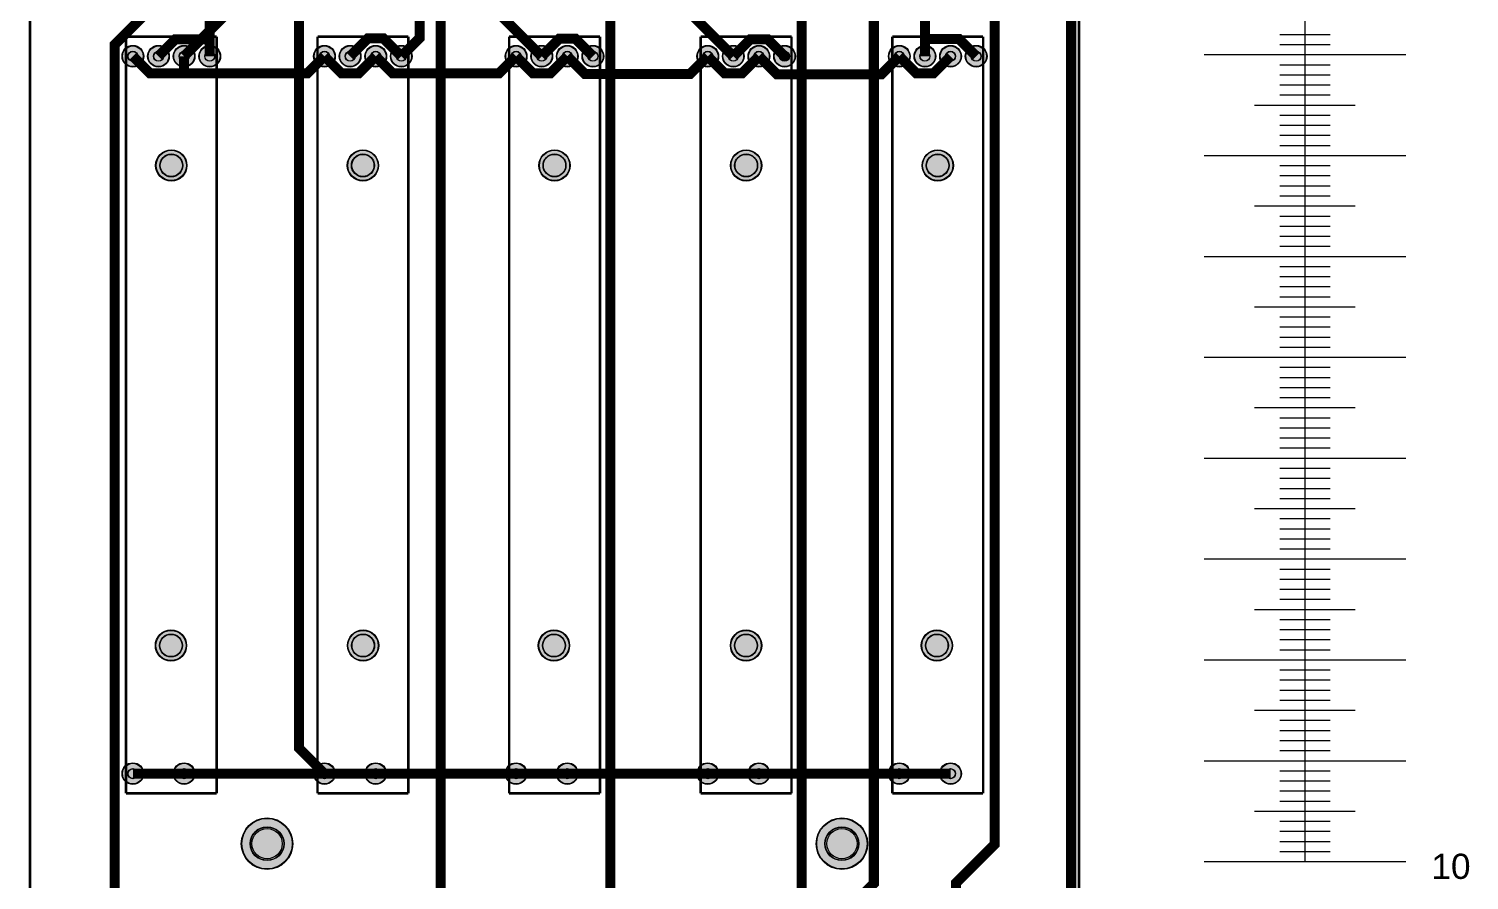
# Model space of a CAD drawing. Header units: millimetres. Extents: x 0 to 143, y -247 to 0.
# Drawn here: x -0.1 to 142.7, y -164.6 to -80.2 of the extents above; entities that cross this region are included whole.
import ezdxf

# ---------------------------------------------------------------- set-up
doc = ezdxf.new("R2010")
doc.units = ezdxf.units.MM
for name, color, linetype, true_color in [('BoardOutLine', 6, 'Continuous', 0xff00ff), ('BottomLayer', 7, 'Continuous', 0x5c5cff), ('BottomSolderMaskLayer', 7, 'Continuous', 0xaa00ff), ('Multi-Layer', 7, 'Continuous', 0xc0c0c0), ('TopLayer', 7, 'Continuous', 0xff8a8a), ('TopSilkLayer', 7, 'Continuous', 0x9e7e00), ('TopSolderMaskLayer', 7, 'Continuous', 0x800080)]:
    doc.layers.add(name, color=color, linetype=linetype, true_color=true_color)
doc.styles.get("Standard").update_dxf_attribs({"font": 'arial.ttf'})

msp = doc.modelspace()

# ---------------------------------------------------------------- hatches: boundary and pattern name
at = {"layer": 'BottomSolderMaskLayer'}
for points in [[(9.114167700000012, -82.9363340000001, 1), (11.26577630000001, -82.9363340000001, 1)], [(11.65416769999997, -82.9363340000001, 1), (13.80577629999997, -82.9363340000001, 1)], [(14.19416769999994, -82.9363340000001, 1), (16.34577629999994, -82.9363340000001, 1)], [(16.7341676999999, -82.9363340000001, 1), (18.88577629999991, -82.9363340000001, 1)], [(28.11412970000011, -82.9363340000001, 1), (30.26573830000011, -82.9363340000001, 1)], [(30.65412970000007, -82.9363340000001, 1), (32.80573830000007, -82.9363340000001, 1)], [(33.19412970000003, -82.9363340000001, 1), (35.34573830000004, -82.9363340000001, 1)], [(35.7341297, -82.9363340000001, 1), (37.8857383, -82.9363340000001, 1)], [(47.11409169999998, -82.9363340000001, 1), (49.26570029999998, -82.9363340000001, 1)], [(49.65409169999993, -82.9363340000001, 1), (51.80570029999993, -82.9363340000001, 1)], [(52.19409169999989, -82.9363340000001, 1), (54.3457002999999, -82.9363340000001, 1)], [(54.73409170000009, -82.9363340000001, 1), (56.8857003000001, -82.9363340000001, 1)], [(66.11430770000011, -82.9363340000001, 1), (68.2659163000001, -82.9363340000001, 1)], [(68.65430770000006, -82.9363340000001, 1), (70.80591630000008, -82.9363340000001, 1)], [(71.19430770000005, -82.9363340000001, 1), (73.34591630000004, -82.9363340000001, 1)], [(85.11426969999998, -82.9363340000001, 1), (87.26587829999998, -82.9363340000001, 1)], [(87.65426969999994, -82.9363340000001, 1), (89.80587829999996, -82.9363340000001, 1)], [(90.19426969999992, -82.9363340000001, 1), (92.34587829999992, -82.9363340000001, 1)], [(92.7342697000001, -82.9363340000001, 1), (94.8858783000001, -82.9363340000001, 1)], [(12.44917499999996, -93.75800400000004, 1), (15.55076899999995, -93.75800400000004, 1)], [(31.44913700000005, -93.75800400000004, 1), (34.55073100000006, -93.75800400000004, 1)], [(50.44909899999993, -93.75800400000004, 1), (53.55069299999992, -93.75800400000004, 1)], [(88.44927699999992, -93.75800400000004, 1), (91.55087099999993, -93.75800400000004, 1)], [(12.41920299999991, -141.351, 1), (15.52079699999991, -141.351, 1)], [(31.46920299999987, -141.351, 1), (34.57079699999987, -141.351, 1)], [(50.39220299999987, -141.351, 1), (53.49379699999987, -141.351, 1)], [(69.44220300000005, -141.351, 1), (72.54379700000005, -141.351, 1)], [(88.36520300000004, -141.351, 1), (91.46679700000006, -141.351, 1)], [(9.114167700000012, -154.0563340000001, 1), (11.26577630000001, -154.0563340000001, 1)], [(14.19416769999994, -154.0563340000001, 1), (16.34577629999994, -154.0563340000001, 1)], [(28.11412970000011, -154.0563340000001, 1), (30.26573830000011, -154.0563340000001, 1)], [(33.19412970000003, -154.0563340000001, 1), (35.34573830000004, -154.0563340000001, 1)], [(47.11409169999998, -154.0563340000001, 1), (49.26570029999998, -154.0563340000001, 1)], [(52.19409169999989, -154.0563340000001, 1), (54.3457002999999, -154.0563340000001, 1)], [(66.11430770000011, -154.0563340000001, 1), (68.2659163000001, -154.0563340000001, 1)], [(71.19430770000005, -154.0563340000001, 1), (73.34591630000004, -154.0563340000001, 1)], [(85.11426969999998, -154.0563340000001, 1), (87.26587829999998, -154.0563340000001, 1)], [(90.19426969999992, -154.0563340000001, 1), (92.34587829999992, -154.0563340000001, 1)], [(20.944205, -160.9999320000001, 1), (26.04579500000001, -160.9999320000001, 1)], [(77.94409099999984, -160.9999320000001, 1), (83.04568099999983, -160.9999320000001, 1)]]:
    msp.add_hatch(color=256, dxfattribs=at).paths.add_polyline_path(points)
h = msp.add_hatch(color=256, dxfattribs=at)
edge = h.paths.add_edge_path()
edge.add_arc((74.81011199999999, -82.93633400000012), 0.4984200316368401, 0, 360)
h = msp.add_hatch(color=256, dxfattribs=at)
edge = h.paths.add_edge_path()
edge.add_arc((71.00011200000006, -93.75800400000004), 1.137149533333229, 0, 360)
at = {"layer": 'TopSolderMaskLayer'}
for points in [[(9.114167700000012, -82.9363340000001, 1), (11.26577630000001, -82.9363340000001, 1)], [(11.65416769999997, -82.9363340000001, 1), (13.80577629999997, -82.9363340000001, 1)], [(14.19416769999994, -82.9363340000001, 1), (16.34577629999994, -82.9363340000001, 1)], [(16.7341676999999, -82.9363340000001, 1), (18.88577629999991, -82.9363340000001, 1)], [(28.11412970000011, -82.9363340000001, 1), (30.26573830000011, -82.9363340000001, 1)], [(30.65412970000007, -82.9363340000001, 1), (32.80573830000007, -82.9363340000001, 1)], [(33.19412970000003, -82.9363340000001, 1), (35.34573830000004, -82.9363340000001, 1)], [(35.7341297, -82.9363340000001, 1), (37.8857383, -82.9363340000001, 1)], [(47.11409169999998, -82.9363340000001, 1), (49.26570029999998, -82.9363340000001, 1)], [(49.65409169999993, -82.9363340000001, 1), (51.80570029999993, -82.9363340000001, 1)], [(52.19409169999989, -82.9363340000001, 1), (54.3457002999999, -82.9363340000001, 1)], [(54.73409170000009, -82.9363340000001, 1), (56.8857003000001, -82.9363340000001, 1)], [(66.11430770000011, -82.9363340000001, 1), (68.2659163000001, -82.9363340000001, 1)], [(68.65430770000006, -82.9363340000001, 1), (70.80591630000008, -82.9363340000001, 1)], [(71.19430770000005, -82.9363340000001, 1), (73.34591630000004, -82.9363340000001, 1)], [(73.7343077, -82.9363340000001, 1), (75.88591629999999, -82.9363340000001, 1)], [(85.11426969999998, -82.9363340000001, 1), (87.26587829999998, -82.9363340000001, 1)], [(87.65426969999994, -82.9363340000001, 1), (89.80587829999996, -82.9363340000001, 1)], [(90.19426969999992, -82.9363340000001, 1), (92.34587829999992, -82.9363340000001, 1)], [(92.7342697000001, -82.9363340000001, 1), (94.8858783000001, -82.9363340000001, 1)], [(12.44917499999996, -93.75800400000004, 1), (15.55076899999995, -93.75800400000004, 1)], [(31.44913700000005, -93.75800400000004, 1), (34.55073100000006, -93.75800400000004, 1)], [(50.44909899999993, -93.75800400000004, 1), (53.55069299999992, -93.75800400000004, 1)], [(69.44931500000007, -93.75800400000004, 1), (72.55090900000006, -93.75800400000004, 1)], [(88.44927699999992, -93.75800400000004, 1), (91.55087099999993, -93.75800400000004, 1)], [(12.41920299999991, -141.351, 1), (15.52079699999991, -141.351, 1)], [(31.46920299999987, -141.351, 1), (34.57079699999987, -141.351, 1)], [(50.39220299999987, -141.351, 1), (53.49379699999987, -141.351, 1)], [(69.44220300000005, -141.351, 1), (72.54379700000005, -141.351, 1)], [(88.36520300000004, -141.351, 1), (91.46679700000006, -141.351, 1)], [(9.114167700000012, -154.0563340000001, 1), (11.26577630000001, -154.0563340000001, 1)], [(14.19416769999994, -154.0563340000001, 1), (16.34577629999994, -154.0563340000001, 1)], [(28.11412970000011, -154.0563340000001, 1), (30.26573830000011, -154.0563340000001, 1)], [(33.19412970000003, -154.0563340000001, 1), (35.34573830000004, -154.0563340000001, 1)], [(47.11409169999998, -154.0563340000001, 1), (49.26570029999998, -154.0563340000001, 1)], [(52.19409169999989, -154.0563340000001, 1), (54.3457002999999, -154.0563340000001, 1)], [(66.11430770000011, -154.0563340000001, 1), (68.2659163000001, -154.0563340000001, 1)], [(71.19430770000005, -154.0563340000001, 1), (73.34591630000004, -154.0563340000001, 1)], [(85.11426969999998, -154.0563340000001, 1), (87.26587829999998, -154.0563340000001, 1)], [(90.19426969999992, -154.0563340000001, 1), (92.34587829999992, -154.0563340000001, 1)], [(20.944205, -160.9999320000001, 1), (26.04579500000001, -160.9999320000001, 1)], [(77.94409099999984, -160.9999320000001, 1), (83.04568099999983, -160.9999320000001, 1)]]:
    msp.add_hatch(color=256, dxfattribs=at).paths.add_polyline_path(points)

# ---------------------------------------------------------------- linework, layer by layer
for p, q in [((126.4030034715649, -62.76999375498048), (126.4030034715649, -162.7699937549805)), ((123.9030034715649, -80.76999375498048), (128.903003471565, -80.76999375498048)), ((116.4030034715649, -82.76999375498048), (136.403003471565, -82.76999375498048)), ((116.4030034715649, -82.76999375498048), (136.403003471565, -82.76999375498048)), ((121.4030034715649, -82.76999375498048), (131.4030034715649, -82.76999375498048)), ((123.9030034715649, -81.76999375498048), (128.903003471565, -81.76999375498048)), ((123.9030034715649, -83.76999375498048), (128.903003471565, -83.76999375498048)), ((123.9030034715649, -84.76999375498048), (128.903003471565, -84.76999375498048)), ((123.9030034715649, -85.76999375498048), (128.903003471565, -85.76999375498048)), ((123.9030034715649, -86.76999375498048), (128.903003471565, -86.76999375498048)), ((121.4030034715649, -87.76999375498048), (131.4030034715649, -87.76999375498048)), ((123.9030034715649, -88.76999375498048), (128.903003471565, -88.76999375498048)), ((123.9030034715649, -89.76999375498048), (128.903003471565, -89.76999375498048)), ((123.9030034715649, -90.76999375498049), (128.903003471565, -90.76999375498049)), ((116.4030034715649, -92.76999375498045), (136.403003471565, -92.76999375498045)), ((116.4030034715649, -92.76999375498048), (136.403003471565, -92.76999375498048)), ((121.4030034715649, -92.76999375498045), (131.4030034715649, -92.76999375498045)), ((123.9030034715649, -91.76999375498048), (128.903003471565, -91.76999375498048)), ((123.9030034715649, -93.76999375498045), (128.903003471565, -93.76999375498045)), ((123.9030034715649, -94.76999375498048), (128.903003471565, -94.76999375498048)), ((123.9030034715649, -95.76999375498048), (128.903003471565, -95.76999375498048)), ((123.9030034715649, -96.76999375498048), (128.903003471565, -96.76999375498048)), ((121.4030034715649, -97.76999375498046), (131.4030034715649, -97.76999375498046)), ((123.9030034715649, -98.76999375498046), (128.903003471565, -98.76999375498046)), ((123.9030034715649, -99.76999375498048), (128.903003471565, -99.76999375498048)), ((123.9030034715649, -100.7699937549805), (128.903003471565, -100.7699937549805)), ((116.4030034715649, -102.7699937549805), (136.403003471565, -102.7699937549805)), ((116.4030034715649, -102.7699937549805), (136.403003471565, -102.7699937549805)), ((121.4030034715649, -102.7699937549805), (131.4030034715649, -102.7699937549805)), ((123.9030034715649, -101.7699937549805), (128.903003471565, -101.7699937549805)), ((123.9030034715649, -103.7699937549805), (128.903003471565, -103.7699937549805)), ((123.9030034715649, -104.7699937549805), (128.903003471565, -104.7699937549805)), ((123.9030034715649, -105.7699937549805), (128.903003471565, -105.7699937549805)), ((123.9030034715649, -106.7699937549805), (128.903003471565, -106.7699937549805)), ((121.4030034715649, -107.7699937549805), (131.4030034715649, -107.7699937549805)), ((123.9030034715649, -108.7699937549805), (128.903003471565, -108.7699937549805)), ((123.9030034715649, -109.7699937549805), (128.903003471565, -109.7699937549805)), ((123.9030034715649, -110.7699937549805), (128.903003471565, -110.7699937549805)), ((116.403003471565, -112.7699937549805), (136.403003471565, -112.7699937549805)), ((116.4030034715649, -112.7699937549805), (136.403003471565, -112.7699937549805)), ((121.4030034715649, -112.7699937549805), (131.4030034715649, -112.7699937549805)), ((123.9030034715649, -111.7699937549805), (128.903003471565, -111.7699937549805)), ((123.903003471565, -113.7699937549805), (128.903003471565, -113.7699937549805)), ((123.903003471565, -114.7699937549805), (128.903003471565, -114.7699937549805)), ((123.903003471565, -115.7699937549805), (128.903003471565, -115.7699937549805)), ((123.903003471565, -116.7699937549805), (128.903003471565, -116.7699937549805)), ((121.4030034715649, -117.7699937549805), (131.4030034715649, -117.7699937549805)), ((123.903003471565, -118.7699937549805), (128.903003471565, -118.7699937549805)), ((123.903003471565, -119.7699937549805), (128.903003471565, -119.7699937549805)), ((123.903003471565, -120.7699937549805), (128.903003471565, -120.7699937549805)), ((116.4030034715649, -122.7699937549804), (136.403003471565, -122.7699937549804)), ((116.403003471565, -122.7699937549805), (136.403003471565, -122.7699937549805)), ((121.4030034715649, -122.7699937549804), (131.4030034715649, -122.7699937549804)), ((123.903003471565, -121.7699937549805), (128.903003471565, -121.7699937549805)), ((123.9030034715649, -123.7699937549804), (128.903003471565, -123.7699937549804)), ((123.9030034715649, -124.7699937549804), (128.903003471565, -124.7699937549804)), ((123.9030034715649, -125.7699937549804), (128.903003471565, -125.7699937549804)), ((123.9030034715649, -126.7699937549804), (128.903003471565, -126.7699937549804)), ((121.4030034715649, -127.7699937549804), (131.4030034715649, -127.7699937549804)), ((123.9030034715649, -128.7699937549804), (128.903003471565, -128.7699937549804)), ((123.9030034715649, -129.7699937549805), (128.903003471565, -129.7699937549805)), ((123.9030034715649, -130.7699937549805), (128.903003471565, -130.7699937549805)), ((116.4030034715649, -132.7699937549805), (136.403003471565, -132.7699937549805)), ((116.4030034715649, -132.7699937549805), (136.403003471565, -132.7699937549805)), ((121.4030034715649, -132.7699937549805), (131.4030034715649, -132.7699937549805)), ((123.9030034715649, -131.7699937549805), (128.903003471565, -131.7699937549805)), ((123.9030034715649, -133.7699937549805), (128.903003471565, -133.7699937549805)), ((123.9030034715649, -134.7699937549805), (128.903003471565, -134.7699937549805)), ((123.9030034715649, -135.7699937549805), (128.903003471565, -135.7699937549805)), ((123.9030034715649, -136.7699937549805), (128.903003471565, -136.7699937549805)), ((121.4030034715649, -137.7699937549805), (131.4030034715649, -137.7699937549805)), ((123.9030034715649, -138.7699937549805), (128.903003471565, -138.7699937549805)), ((123.9030034715649, -139.7699937549805), (128.903003471565, -139.7699937549805)), ((123.9030034715649, -140.7699937549805), (128.903003471565, -140.7699937549805)), ((116.4030034715649, -142.7699937549805), (136.403003471565, -142.7699937549805)), ((116.4030034715649, -142.7699937549805), (136.403003471565, -142.7699937549805)), ((121.4030034715649, -142.7699937549805), (131.4030034715649, -142.7699937549805)), ((123.9030034715649, -141.7699937549805), (128.903003471565, -141.7699937549805)), ((123.903003471565, -143.7699937549805), (128.903003471565, -143.7699937549805)), ((123.9030034715649, -143.7699937549805), (128.903003471565, -143.7699937549805)), ((123.903003471565, -144.7699937549805), (128.903003471565, -144.7699937549805)), ((123.9030034715649, -144.7699937549805), (128.903003471565, -144.7699937549805)), ((123.903003471565, -145.7699937549805), (128.903003471565, -145.7699937549805)), ((123.9030034715649, -145.7699937549805), (128.903003471565, -145.7699937549805)), ((123.903003471565, -146.7699937549805), (128.903003471565, -146.7699937549805)), ((123.9030034715649, -146.7699937549805), (128.903003471565, -146.7699937549805)), ((121.4030034715649, -147.7699937549805), (131.4030034715649, -147.7699937549805)), ((121.4030034715649, -147.7699937549805), (131.4030034715649, -147.7699937549805)), ((123.903003471565, -148.7699937549805), (128.903003471565, -148.7699937549805)), ((123.9030034715649, -148.7699937549805), (128.903003471565, -148.7699937549805)), ((123.903003471565, -149.7699937549805), (128.903003471565, -149.7699937549805)), ((123.9030034715649, -149.7699937549805), (128.903003471565, -149.7699937549805)), ((123.903003471565, -150.7699937549805), (128.903003471565, -150.7699937549805)), ((123.9030034715649, -150.7699937549805), (128.903003471565, -150.7699937549805)), ((116.403003471565, -152.7699937549805), (136.403003471565, -152.7699937549805)), ((116.4030034715649, -152.7699937549805), (136.403003471565, -152.7699937549805)), ((121.4030034715649, -152.7699937549805), (131.4030034715649, -152.7699937549805)), ((123.903003471565, -151.7699937549805), (128.903003471565, -151.7699937549805)), ((123.9030034715649, -151.7699937549805), (128.903003471565, -151.7699937549805)), ((123.903003471565, -153.7699937549805), (128.903003471565, -153.7699937549805)), ((123.903003471565, -154.7699937549805), (128.903003471565, -154.7699937549805)), ((123.903003471565, -155.7699937549805), (128.903003471565, -155.7699937549805)), ((123.903003471565, -156.7699937549805), (128.903003471565, -156.7699937549805)), ((121.4030034715649, -157.7699937549805), (131.4030034715649, -157.7699937549805)), ((123.903003471565, -158.7699937549805), (128.903003471565, -158.7699937549805)), ((123.903003471565, -159.7699937549805), (128.903003471565, -159.7699937549805)), ((123.903003471565, -160.7699937549805), (128.903003471565, -160.7699937549805)), ((116.403003471565, -162.7699937549805), (136.403003471565, -162.7699937549805)), ((123.903003471565, -161.7699937549805), (128.903003471565, -161.7699937549805))]:
    msp.add_line(p, q)
for p in [(126.4030034715649, -80.76999375498048), (126.4030034715649, -81.76999375498048), (126.4030034715649, -82.76999375498048), (126.4030034715649, -82.76999375498048), (126.4030034715649, -83.76999375498048), (126.4030034715649, -84.76999375498048), (126.4030034715649, -85.76999375498048), (126.4030034715649, -86.76999375498048), (126.4030034715649, -87.76999375498048), (126.4030034715649, -88.76999375498048), (126.4030034715649, -89.76999375498048), (126.4030034715649, -90.76999375498049), (126.4030034715649, -91.76999375498048), (126.4030034715649, -92.76999375498048), (126.4030034715649, -92.76999375498048), (126.4030034715649, -93.76999375498048), (126.4030034715649, -94.76999375498048), (126.4030034715649, -95.76999375498048), (126.4030034715649, -96.76999375498048), (126.4030034715649, -97.76999375498048), (126.4030034715649, -98.76999375498048), (126.4030034715649, -99.76999375498048), (126.4030034715649, -100.7699937549805), (126.4030034715649, -101.7699937549805), (126.4030034715649, -102.7699937549805), (126.4030034715649, -102.7699937549805), (126.4030034715649, -103.7699937549805), (126.4030034715649, -104.7699937549805), (126.4030034715649, -105.7699937549805), (126.4030034715649, -106.7699937549805), (126.4030034715649, -107.7699937549805), (126.4030034715649, -108.7699937549805), (126.4030034715649, -109.7699937549805), (126.4030034715649, -110.7699937549805), (126.4030034715649, -111.7699937549805), (126.4030034715649, -112.7699937549805), (126.4030034715649, -112.7699937549805), (126.4030034715649, -113.7699937549805), (126.4030034715649, -114.7699937549805), (126.4030034715649, -115.7699937549805), (126.4030034715649, -116.7699937549805), (126.4030034715649, -117.7699937549805), (126.4030034715649, -118.7699937549805), (126.4030034715649, -119.7699937549805), (126.4030034715649, -120.7699937549805), (126.4030034715649, -121.7699937549805), (126.4030034715649, -122.7699937549805), (126.4030034715649, -122.7699937549805), (126.4030034715649, -123.7699937549805), (126.4030034715649, -124.7699937549805), (126.4030034715649, -125.7699937549805), (126.4030034715649, -126.7699937549805), (126.4030034715649, -127.7699937549805), (126.4030034715649, -128.7699937549805), (126.4030034715649, -129.7699937549805), (126.4030034715649, -130.7699937549805), (126.4030034715649, -131.7699937549805), (126.4030034715649, -132.7699937549805), (126.4030034715649, -132.7699937549805), (126.4030034715649, -133.7699937549805), (126.4030034715649, -134.7699937549805), (126.4030034715649, -135.7699937549805), (126.4030034715649, -136.7699937549805), (126.4030034715649, -137.7699937549805), (126.4030034715649, -138.7699937549805), (126.4030034715649, -139.7699937549805), (126.4030034715649, -140.7699937549805), (126.4030034715649, -141.7699937549805), (126.4030034715649, -142.7699937549805), (126.4030034715649, -142.7699937549805), (126.4030034715649, -143.7699937549805), (126.4030034715649, -144.7699937549805), (126.4030034715649, -145.7699937549805), (126.4030034715649, -146.7699937549805), (126.4030034715649, -147.7699937549805), (126.4030034715649, -148.7699937549805), (126.4030034715649, -149.7699937549805), (126.4030034715649, -150.7699937549805), (126.4030034715649, -151.7699937549805), (126.4030034715649, -152.7699937549805), (126.4030034715649, -152.7699937549805), (126.4030034715649, -153.7699937549805), (126.4030034715649, -154.7699937549805), (126.4030034715649, -155.7699937549805), (126.4030034715649, -156.7699937549805), (126.4030034715649, -157.7699937549805), (126.4030034715649, -158.7699937549805), (126.4030034715649, -159.7699937549805), (126.4030034715649, -160.7699937549805), (126.4030034715649, -161.7699937549805)]:
    msp.add_point(p)
at = {"layer": 'BoardOutLine', "const_width": 0.254}
msp.add_lwpolyline([(0, 0), (103.9999951999999, 0), (103.9999951999999, -246.9999886), (0, -246.9999886), (0, 0)], close=True, dxfattribs=at)
at = {"layer": 'BottomLayer', "const_width": 0.999998}
for points in [[(34.79799999999989, -6.842759999999998), (33.53968399999997, -8.101075999999921), (33.53968399999997, -14.72311000000002), (35.73754599999995, -16.92097200000001), (35.73754599999995, -33.60038999999995), (17.8099719999999, -51.527964), (17.8099719999999, -81.24952000000008)], [(44.95799999999997, -23.64917800000001), (70.14108399999998, -48.83226200000002), (71.62927000000002, -48.83226200000002), (88.73007399999996, -65.93306600000005), (88.73007399999996, -81.22818399999993)], [(12.72997199999997, -82.9363340000001), (14.41678599999989, -81.24952000000008), (17.8099719999999, -81.24952000000008)], [(17.8099719999999, -81.24952000000008), (17.8099719999999, -81.24952000000008), (17.8099719999999, -82.9363340000001)], [(55.8098960000001, -82.9363340000001), (54.0730440000001, -81.19948199999997), (52.46674799999993, -81.19948199999997), (50.72989599999993, -82.9363340000001)], [(69.73011200000008, -82.9363340000001), (71.41718000000003, -81.24926600000003), (73.12304400000005, -81.24926600000003), (74.810112, -82.9363340000001)], [(88.73007399999996, -81.22818399999993), (92.10192399999994, -81.22818399999993), (93.8100740000001, -82.9363340000001)], [(88.73007399999996, -81.22818399999993), (88.73007399999996, -81.22818399999993), (88.73007399999996, -82.9363340000001)], [(10.18997200000001, -82.9363340000001), (11.87703999999996, -84.62340200000007), (15.26997199999994, -84.62340200000007)], [(15.26997199999994, -84.62340200000007), (15.26997199999994, -84.62340200000007), (15.26997199999994, -82.9363340000001)], [(15.26997199999994, -84.62340200000007), (27.50286600000016, -84.62340200000007), (29.18993400000011, -82.9363340000001)], [(29.18993400000011, -82.9363340000001), (30.87700200000006, -84.62340200000007), (32.58286600000007, -84.62340200000007), (34.26993400000003, -82.9363340000001)], [(34.26993400000003, -82.9363340000001), (35.95700199999999, -84.62340200000007), (46.50282800000002, -84.62340200000007), (48.18989599999998, -82.9363340000001)], [(53.2698959999999, -82.9363340000001), (51.58282799999995, -84.62340200000007), (49.87696399999993, -84.62340200000007), (48.18989599999998, -82.9363340000001)], [(67.1901120000001, -82.9363340000001), (65.42608199999985, -84.70036400000005), (55.03392599999995, -84.70036400000005), (53.2698959999999, -82.9363340000001)], [(67.1901120000001, -82.9363340000001), (68.87718000000007, -84.62340200000007), (70.5830440000001, -84.62340200000007), (72.27011200000005, -82.9363340000001)], [(86.19007399999998, -82.9363340000001), (84.39124600000002, -84.73516200000007), (74.06894, -84.73516200000007), (72.27011200000005, -82.9363340000001)], [(86.19007399999998, -82.9363340000001), (87.87714199999995, -84.62340200000007), (89.58300599999995, -84.62340200000007), (91.27007399999992, -82.9363340000001)], [(10.18997200000001, -154.0563340000001), (10.18997200000001, -154.0563340000001), (15.26997199999994, -154.0563340000001)], [(15.26997199999994, -154.0563340000001), (15.26997199999994, -154.0563340000001), (29.18993400000011, -154.0563340000001)], [(29.18993400000011, -154.0563340000001), (29.18993400000011, -154.0563340000001), (34.26993400000003, -154.0563340000001)], [(34.26993400000003, -154.0563340000001), (34.26993400000003, -154.0563340000001), (48.18989599999998, -154.0563340000001)], [(53.2698959999999, -154.0563340000001), (53.2698959999999, -154.0563340000001), (48.18989599999998, -154.0563340000001)], [(67.1901120000001, -154.0563340000001), (67.1901120000001, -154.0563340000001), (53.2698959999999, -154.0563340000001)], [(72.27011200000005, -154.0563340000001), (72.27011200000005, -154.0563340000001), (67.1901120000001, -154.0563340000001)], [(86.19007399999998, -154.0563340000001), (86.19007399999998, -154.0563340000001), (72.27011200000005, -154.0563340000001)], [(91.27007399999992, -154.0563340000001), (91.27007399999992, -154.0563340000001), (86.19007399999998, -154.0563340000001)]]:
    msp.add_lwpolyline(points, dxfattribs=at)
at = {"layer": 'BottomSolderMaskLayer'}
for centre, radius in [((10.18997200000001, -82.9363340000001), 1.0758043), ((10.18997200000001, -82.93635940000001), 0.498547032283884), ((12.72997199999997, -82.9363340000001), 1.0758043), ((12.72997199999997, -82.93635940000001), 0.498547032283884), ((15.26997199999994, -82.9363340000001), 1.0758043), ((15.26997199999994, -82.93635940000001), 0.498547032283884), ((17.8099719999999, -82.9363340000001), 1.0758043), ((17.8099719999999, -82.93635940000001), 0.498547032283884), ((29.18993400000011, -82.9363340000001), 1.0758043), ((29.18998479999993, -82.93635940000001), 0.498547032283884), ((31.72993400000007, -82.9363340000001), 1.0758043), ((31.72998479999989, -82.93635940000001), 0.498547032283884), ((34.26993400000003, -82.9363340000001), 1.0758043), ((34.26998479999986, -82.93635940000001), 0.498547032283884), ((36.80993400000001, -82.9363340000001), 1.0758043), ((36.80998479999983, -82.93635940000001), 0.498547032283884), ((48.18989599999998, -82.9363340000001), 1.0758043), ((48.18997219999994, -82.93635940000001), 0.498547032283884), ((50.72989599999993, -82.9363340000001), 1.0758043), ((50.72997219999991, -82.93635940000001), 0.498547032283884), ((53.2698959999999, -82.9363340000001), 1.0758043), ((53.26997219999986, -82.93635940000001), 0.498547032283884), ((55.8098960000001, -82.9363340000001), 1.0758043), ((55.80997219999985, -82.93635940000001), 0.498547032283884), ((67.1901120000001, -82.9363340000001), 1.0758043), ((67.18998500000009, -82.93635940000001), 0.498547032283884), ((69.73011200000008, -82.9363340000001), 1.0758043), ((69.72998500000007, -82.93635940000001), 0.498547032283884), ((72.27011200000005, -82.9363340000001), 1.0758043), ((72.26998500000002, -82.93635940000001), 0.498547032283884), ((74.810112, -82.9363340000001), 1.0758043), ((74.80998499999998, -82.93635940000001), 0.498547032283884), ((86.19007399999998, -82.9363340000001), 1.0758043), ((86.1899724000001, -82.93635940000001), 0.498547032283884), ((88.73007399999996, -82.9363340000001), 1.0758043), ((88.72997240000005, -82.93635940000001), 0.498547032283884), ((91.27007399999992, -82.9363340000001), 1.0758043), ((91.26997240000004, -82.93635940000001), 0.498547032283884), ((93.8100740000001, -82.9363340000001), 1.0758043), ((93.8099724, -82.93635940000001), 0.498547032283884), ((13.99997199999996, -93.75800400000004), 1.550797), ((13.9999974000001, -93.75800400000004), 1.137251133333333), ((32.99993400000005, -93.75800400000004), 1.550797), ((33.00001020000002, -93.75800400000004), 1.137251133333333), ((51.99989599999992, -93.75800400000004), 1.550797), ((51.99999760000003, -93.75800400000004), 1.137251133333333), ((71.00011200000007, -93.75800400000004), 1.550797), ((71.00001039999995, -93.75800400000004), 1.137251133333333), ((90.00007399999994, -93.75800400000004), 1.550797), ((89.99999780000019, -93.75800400000004), 1.137251133333333), ((13.96999999999991, -141.351), 1.550797), ((33.01999999999987, -141.351), 1.550797), ((51.94299999999987, -141.351), 1.550797), ((70.99300000000005, -141.351), 1.550797), ((89.91600000000004, -141.351), 1.550797), ((13.96999999999991, -141.351), 1.137251133333333), ((33.01999999999987, -141.351), 1.137251133333333), ((51.94299999999987, -141.351), 1.137251133333333), ((70.99300000000005, -141.351), 1.137251133333333), ((89.91600000000004, -141.351), 1.137251133333333), ((10.18997200000001, -154.0563340000001), 1.0758043), ((10.18997200000001, -154.0563594), 0.498547032283884), ((15.26997199999994, -154.0563340000001), 1.0758043), ((15.26997199999994, -154.0563594), 0.498547032283884), ((29.18993400000011, -154.0563340000001), 1.0758043), ((29.18998479999993, -154.0563594), 0.498547032283884), ((34.26993400000003, -154.0563340000001), 1.0758043), ((34.26998479999986, -154.0563594), 0.498547032283884), ((48.18989599999998, -154.0563340000001), 1.0758043), ((48.18997219999994, -154.0563594), 0.498547032283884), ((53.2698959999999, -154.0563340000001), 1.0758043), ((53.26997219999986, -154.0563594), 0.498547032283884), ((67.1901120000001, -154.0563340000001), 1.0758043), ((67.18998500000009, -154.0563594), 0.498547032283884), ((72.27011200000005, -154.0563340000001), 1.0758043), ((72.26998500000002, -154.0563594), 0.498547032283884), ((86.19007399999998, -154.0563340000001), 1.0758043), ((86.1899724000001, -154.0563594), 0.498547032283884), ((91.27007399999992, -154.0563340000001), 1.0758043), ((91.26997240000004, -154.0563594), 0.498547032283884), ((23.495, -160.9999320000001), 2.550795), ((80.49488599999985, -160.9999320000001), 2.550795), ((23.495, -161.0000844), 1.683537658064516), ((80.49498759999993, -161.0000844), 1.683537658064516)]:
    msp.add_circle(centre, radius, dxfattribs=at)
at = {"layer": 'Multi-Layer'}
for centre, radius in [((10.18997200000001, -82.9363340000001), 1.0250043), ((10.18997200000001, -82.93635940000001), 0.4750054), ((12.72997199999997, -82.9363340000001), 1.0250043), ((12.72997199999997, -82.93635940000001), 0.4750054), ((15.26997199999994, -82.9363340000001), 1.0250043), ((15.26997199999994, -82.93635940000001), 0.4750054), ((17.8099719999999, -82.9363340000001), 1.0250043), ((17.8099719999999, -82.93635940000001), 0.4750054), ((29.18993400000011, -82.9363340000001), 1.0250043), ((29.18998479999993, -82.93635940000001), 0.4750054), ((31.72993400000007, -82.9363340000001), 1.0250043), ((31.72998479999989, -82.93635940000001), 0.4750054), ((34.26993400000003, -82.9363340000001), 1.0250043), ((34.26998479999986, -82.93635940000001), 0.4750054), ((36.80993400000001, -82.9363340000001), 1.0250043), ((36.80998479999983, -82.93635940000001), 0.4750054), ((48.18989599999998, -82.9363340000001), 1.0250043), ((48.18997219999994, -82.93635940000001), 0.4750054), ((50.72989599999993, -82.9363340000001), 1.0250043), ((50.72997219999991, -82.93635940000001), 0.4750054), ((53.2698959999999, -82.9363340000001), 1.0250043), ((53.26997219999986, -82.93635940000001), 0.4750054), ((55.8098960000001, -82.9363340000001), 1.0250043), ((55.80997219999985, -82.93635940000001), 0.4750054), ((67.1901120000001, -82.9363340000001), 1.0250043), ((67.18998500000009, -82.93635940000001), 0.4750054), ((69.73011200000008, -82.9363340000001), 1.0250043), ((69.72998500000007, -82.93635940000001), 0.4750054), ((72.27011200000005, -82.9363340000001), 1.0250043), ((72.26998500000002, -82.93635940000001), 0.4750054), ((74.810112, -82.9363340000001), 1.0250043), ((74.80998499999998, -82.93635940000001), 0.4750054), ((86.19007399999998, -82.9363340000001), 1.0250043), ((86.1899724000001, -82.93635940000001), 0.4750054), ((88.73007399999996, -82.9363340000001), 1.0250043), ((88.72997240000005, -82.93635940000001), 0.4750054), ((91.27007399999992, -82.9363340000001), 1.0250043), ((91.26997240000004, -82.93635940000001), 0.4750054), ((93.8100740000001, -82.9363340000001), 1.0250043), ((93.8099724, -82.93635940000001), 0.4750054), ((13.99997199999996, -93.75800400000004), 1.499997), ((13.9999974000001, -93.75800400000004), 1.0999978), ((32.99993400000005, -93.75800400000004), 1.499997), ((33.00001020000002, -93.75800400000004), 1.0999978), ((51.99989599999992, -93.75800400000004), 1.499997), ((51.99999760000003, -93.75800400000004), 1.0999978), ((71.00011200000007, -93.75800400000004), 1.499997), ((71.00001039999995, -93.75800400000004), 1.0999978), ((90.00007399999994, -93.75800400000004), 1.499997), ((89.99999780000019, -93.75800400000004), 1.0999978), ((13.96999999999991, -141.351), 1.499997), ((33.01999999999987, -141.351), 1.499997), ((51.94299999999987, -141.351), 1.499997), ((70.99300000000005, -141.351), 1.499997), ((89.91600000000004, -141.351), 1.499997), ((13.96999999999991, -141.351), 1.0999978), ((33.01999999999987, -141.351), 1.0999978), ((51.94299999999987, -141.351), 1.0999978), ((70.99300000000005, -141.351), 1.0999978), ((89.91600000000004, -141.351), 1.0999978), ((10.18997200000001, -154.0563340000001), 1.0250043), ((10.18997200000001, -154.0563594), 0.4750054), ((15.26997199999994, -154.0563340000001), 1.0250043), ((15.26997199999994, -154.0563594), 0.4750054), ((29.18993400000011, -154.0563340000001), 1.0250043), ((29.18998479999993, -154.0563594), 0.4750054), ((34.26993400000003, -154.0563340000001), 1.0250043), ((34.26998479999986, -154.0563594), 0.4750054), ((48.18989599999998, -154.0563340000001), 1.0250043), ((48.18997219999994, -154.0563594), 0.4750054), ((53.2698959999999, -154.0563340000001), 1.0250043), ((53.26997219999986, -154.0563594), 0.4750054), ((67.1901120000001, -154.0563340000001), 1.0250043), ((67.18998500000009, -154.0563594), 0.4750054), ((72.27011200000005, -154.0563340000001), 1.0250043), ((72.26998500000002, -154.0563594), 0.4750054), ((86.19007399999998, -154.0563340000001), 1.0250043), ((86.1899724000001, -154.0563594), 0.4750054), ((91.27007399999992, -154.0563340000001), 1.0250043), ((91.26997240000004, -154.0563594), 0.4750054), ((23.495, -160.9999320000001), 2.499995), ((80.49488599999985, -160.9999320000001), 2.499995), ((23.495, -161.0000844), 1.6500094), ((80.49498759999993, -161.0000844), 1.6500094)]:
    msp.add_circle(centre, radius, dxfattribs=at)
at = {"layer": 'TopLayer', "const_width": 0.999998}
for points in [[(15.26997199999994, -82.9363340000001), (20.32000000000005, -77.88630600000009), (20.32000000000005, -4.44500000000005)], [(37.33800000000008, -4.826000000000022), (37.33800000000008, -7.402067999999987), (38.63289199999997, -8.69695999999999), (38.63289199999997, -81.11337600000002), (36.80993400000001, -82.9363340000001)], [(42.41800000000001, -4.826000000000022), (42.41800000000001, -55.62422200000003), (69.73011200000008, -82.9363340000001)], [(81.91500000000008, -4.952999999999975), (81.91500000000008, -70.27570400000002), (83.66404399999998, -72.02474800000005), (83.66404399999998, -164.955474), (74.720958, -173.89856)], [(24.63800000000003, -6.945629999999938), (26.66390399999989, -8.97153400000002), (26.66390399999989, -151.530304), (29.18993400000011, -154.0563340000001)], [(50.72989599999993, -82.9363340000001), (39.87800000000004, -72.08443800000009), (39.87800000000004, -6.842759999999998)], [(84.45500000000004, -6.969760000000066), (85.71534800000006, -6.969760000000066), (90.53982400000008, -11.79423600000007), (90.53982400000008, -14.7957540000001), (103.2311879999999, -27.48711800000001), (103.2311879999999, -204.82814), (101.2410980000001, -206.81823)], [(16.53997199999992, -46.92015000000004), (16.77974800000004, -47.15992600000004), (16.77974800000004, -73.38771199999995), (8.39241400000003, -81.77504600000009), (8.39241400000003, -168.8261800000001), (14.34947599999998, -174.7832420000001), (14.34947599999998, -177.7296420000001), (16.53997199999992, -179.9201380000001)], [(73.54011200000002, -46.92015000000004), (76.50454599999978, -49.88458400000013), (76.50454599999978, -169.5701460000001), (72.76388799999985, -173.3108040000001), (72.76388799999985, -179.1439140000001), (73.54011200000002, -179.9201380000001)], [(92.54007400000013, -46.92015000000004), (95.63303199999984, -50.01310799999999), (95.63303199999984, -161.083244), (91.80880800000013, -164.907468), (91.80880800000013, -179.1888720000001), (92.54007400000013, -179.9201380000001)], [(57.54344600000002, -72.49744199999998), (57.54344600000002, -169.53103), (53.76367199999994, -173.3108040000001), (53.76367199999994, -179.1439140000001), (54.53989600000011, -179.9201380000001)], [(40.72305799999992, -74.75499400000012), (40.72305799999992, -167.4101299999999), (34.71849799999984, -173.41469), (34.71849799999984, -179.0987019999999), (35.53993400000002, -179.9201380000001)], [(31.72968000000003, -82.93608000000006), (33.51275999999996, -81.15300000000002), (35.0265999999998, -81.15300000000002), (36.80967999999996, -82.93608000000006)]]:
    msp.add_lwpolyline(points, dxfattribs=at)
at = {"layer": 'TopSilkLayer', "const_width": 0.254}
for points in [[(103.9999951999999, -246.9999886), (0, -246.9999886), (0, 0)], [(103.9999951999999, -237.0000085999999), (103.9999951999999, 0), (0, 0)], [(103.9999951999999, -246.9999886), (103.9999951999999, 0), (0, 0)], [(9.499981000000046, -81.00001580000003), (9.499981000000046, -81.00001580000003), (9.499981000000046, -155.9999928000001)], [(9.499981000000046, -81.00001580000003), (9.499981000000046, -81.00001580000003), (18.49998840000001, -81.00001580000003)], [(9.499981000000046, -81.00001580000003), (9.499981000000046, -81.00001580000003), (9.499981000000046, -155.9999674000001)], [(9.499981000000046, -81.00001580000003), (9.499981000000046, -81.00001580000003), (18.49998840000001, -81.00001580000003)], [(18.49998840000001, -81.00001580000003), (18.49998840000001, -81.00001580000003), (18.49998840000001, -155.9999674000001)], [(18.49998840000001, -81.00001580000003), (18.49998840000001, -81.00001580000003), (18.49998840000001, -155.9999928000001)], [(28.49999379999997, -81.00001580000003), (28.49999379999997, -81.00001580000003), (37.49997580000002, -81.00001580000003)], [(28.49999379999997, -81.00001580000003), (28.49999379999997, -81.00001580000003), (37.50000120000016, -81.00001580000003)], [(28.49999379999997, -81.00001580000003), (28.49999379999997, -81.00001580000003), (28.49999379999997, -155.9999674000001)], [(28.49999379999997, -81.00001580000003), (28.49999379999997, -81.00001580000003), (28.49999379999997, -155.9999928000001)], [(37.49997580000002, -81.00001580000003), (37.49997580000002, -81.00001580000003), (37.49997580000002, -155.9999928000001)], [(37.50000120000016, -81.00001580000003), (37.50000120000016, -81.00001580000003), (37.50000120000016, -155.9999674000001)], [(47.49998119999998, -81.00001580000003), (47.49998119999998, -81.00001580000003), (56.49998859999993, -81.00001580000003)], [(47.49998119999998, -81.00001580000003), (47.49998119999998, -81.00001580000003), (47.49998119999998, -155.9999928000001)], [(56.49998859999993, -81.00001580000003), (56.49998859999993, -81.00001580000003), (56.49998859999993, -155.9999928000001)], [(66.4999939999999, -81.00001580000003), (66.4999939999999, -81.00001580000003), (66.4999939999999, -155.9999928000001)], [(66.4999939999999, -81.00001580000003), (66.4999939999999, -81.00001580000003), (75.50000139999986, -81.00001580000003)], [(66.4999939999999, -81.00001580000003), (66.4999939999999, -81.00001580000003), (66.4999939999999, -155.9999674000001)], [(66.4999939999999, -81.00001580000003), (66.4999939999999, -81.00001580000003), (75.49997599999995, -81.00001580000003)], [(75.49997599999995, -81.00001580000003), (75.49997599999995, -81.00001580000003), (75.49997599999995, -155.9999928000001)], [(75.50000139999986, -81.00001580000003), (75.50000139999986, -81.00001580000003), (75.50000139999986, -155.9999674000001)], [(85.49998139999991, -81.00001580000003), (85.49998139999991, -81.00001580000003), (85.49998139999991, -155.9999928000001)], [(85.49998139999991, -81.00001580000003), (85.49998139999991, -81.00001580000003), (94.49998879999987, -81.00001580000003)], [(85.49998139999991, -81.00001580000003), (85.49998139999991, -81.00001580000003), (85.49998139999991, -155.9999674000001)], [(85.49998139999991, -81.00001580000003), (85.49998139999991, -81.00001580000003), (94.49998879999987, -81.00001580000003)], [(94.49998879999987, -81.00001580000003), (94.49998879999987, -81.00001580000003), (94.49998879999987, -155.9999674000001)], [(94.49998879999987, -81.00001580000003), (94.49998879999987, -81.00001580000003), (94.49998879999987, -155.9999928000001)], [(9.499981000000046, -155.9999674000001), (9.499981000000046, -155.9999674000001), (18.49998840000001, -155.9999674000001)], [(9.499981000000046, -155.9999928000001), (9.499981000000046, -155.9999928000001), (18.49998840000001, -155.9999928000001)], [(28.49999379999997, -155.9999674000001), (28.49999379999997, -155.9999674000001), (37.50000120000016, -155.9999674000001)], [(28.49999379999997, -155.9999928000001), (28.49999379999997, -155.9999928000001), (37.49997580000002, -155.9999928000001)], [(47.49998119999998, -155.9999928000001), (47.49998119999998, -155.9999928000001), (56.49998859999993, -155.9999928000001)], [(66.4999939999999, -155.9999674000001), (66.4999939999999, -155.9999674000001), (75.50000139999986, -155.9999674000001)], [(66.4999939999999, -155.9999928000001), (66.4999939999999, -155.9999928000001), (75.49997599999995, -155.9999928000001)], [(85.49998139999991, -155.9999674000001), (85.49998139999991, -155.9999674000001), (94.49998879999987, -155.9999674000001)], [(85.49998139999991, -155.9999928000001), (85.49998139999991, -155.9999928000001), (94.49998879999987, -155.9999928000001)]]:
    msp.add_lwpolyline(points, dxfattribs=at)
at = {"layer": 'TopSilkLayer'}
for centre in [(23.50008000000014, -160.9999320000001), (80.49996599999997, -160.9999320000001)]:
    msp.add_circle(centre, 1.500124, dxfattribs=at)
at = {"layer": 'TopSolderMaskLayer'}
for centre, radius in [((10.18997200000001, -82.9363340000001), 1.0758043), ((10.18997200000001, -82.93635940000001), 0.498547032283884), ((12.72997199999997, -82.9363340000001), 1.0758043), ((12.72997199999997, -82.93635940000001), 0.498547032283884), ((15.26997199999994, -82.9363340000001), 1.0758043), ((15.26997199999994, -82.93635940000001), 0.498547032283884), ((17.8099719999999, -82.9363340000001), 1.0758043), ((17.8099719999999, -82.93635940000001), 0.498547032283884), ((29.18993400000011, -82.9363340000001), 1.0758043), ((29.18998479999993, -82.93635940000001), 0.498547032283884), ((31.72993400000007, -82.9363340000001), 1.0758043), ((31.72998479999989, -82.93635940000001), 0.498547032283884), ((34.26993400000003, -82.9363340000001), 1.0758043), ((34.26998479999986, -82.93635940000001), 0.498547032283884), ((36.80993400000001, -82.9363340000001), 1.0758043), ((36.80998479999983, -82.93635940000001), 0.498547032283884), ((48.18989599999998, -82.9363340000001), 1.0758043), ((48.18997219999994, -82.93635940000001), 0.498547032283884), ((50.72989599999993, -82.9363340000001), 1.0758043), ((50.72997219999991, -82.93635940000001), 0.498547032283884), ((53.2698959999999, -82.9363340000001), 1.0758043), ((53.26997219999986, -82.93635940000001), 0.498547032283884), ((55.8098960000001, -82.9363340000001), 1.0758043), ((55.80997219999985, -82.93635940000001), 0.498547032283884), ((67.1901120000001, -82.9363340000001), 1.0758043), ((67.18998500000009, -82.93635940000001), 0.498547032283884), ((69.73011200000008, -82.9363340000001), 1.0758043), ((69.72998500000007, -82.93635940000001), 0.498547032283884), ((72.27011200000005, -82.9363340000001), 1.0758043), ((72.26998500000002, -82.93635940000001), 0.498547032283884), ((74.810112, -82.9363340000001), 1.0758043), ((74.80998499999998, -82.93635940000001), 0.498547032283884), ((86.19007399999998, -82.9363340000001), 1.0758043), ((86.1899724000001, -82.93635940000001), 0.498547032283884), ((88.73007399999996, -82.9363340000001), 1.0758043), ((88.72997240000005, -82.93635940000001), 0.498547032283884), ((91.27007399999992, -82.9363340000001), 1.0758043), ((91.26997240000004, -82.93635940000001), 0.498547032283884), ((93.8100740000001, -82.9363340000001), 1.0758043), ((93.8099724, -82.93635940000001), 0.498547032283884), ((13.99997199999996, -93.75800400000004), 1.550797), ((13.9999974000001, -93.75800400000004), 1.137251133333333), ((32.99993400000005, -93.75800400000004), 1.550797), ((33.00001020000002, -93.75800400000004), 1.137251133333333), ((51.99989599999992, -93.75800400000004), 1.550797), ((51.99999760000003, -93.75800400000004), 1.137251133333333), ((71.00011200000007, -93.75800400000004), 1.550797), ((71.00001039999995, -93.75800400000004), 1.137251133333333), ((90.00007399999994, -93.75800400000004), 1.550797), ((89.99999780000019, -93.75800400000004), 1.137251133333333), ((13.96999999999991, -141.351), 1.550797), ((33.01999999999987, -141.351), 1.550797), ((51.94299999999987, -141.351), 1.550797), ((70.99300000000005, -141.351), 1.550797), ((89.91600000000004, -141.351), 1.550797), ((13.96999999999991, -141.351), 1.137251133333333), ((33.01999999999987, -141.351), 1.137251133333333), ((51.94299999999987, -141.351), 1.137251133333333), ((70.99300000000005, -141.351), 1.137251133333333), ((89.91600000000004, -141.351), 1.137251133333333), ((10.18997200000001, -154.0563340000001), 1.0758043), ((10.18997200000001, -154.0563594), 0.498547032283884), ((15.26997199999994, -154.0563340000001), 1.0758043), ((15.26997199999994, -154.0563594), 0.498547032283884), ((29.18993400000011, -154.0563340000001), 1.0758043), ((29.18998479999993, -154.0563594), 0.498547032283884), ((34.26993400000003, -154.0563340000001), 1.0758043), ((34.26998479999986, -154.0563594), 0.498547032283884), ((48.18989599999998, -154.0563340000001), 1.0758043), ((48.18997219999994, -154.0563594), 0.498547032283884), ((53.2698959999999, -154.0563340000001), 1.0758043), ((53.26997219999986, -154.0563594), 0.498547032283884), ((67.1901120000001, -154.0563340000001), 1.0758043), ((67.18998500000009, -154.0563594), 0.498547032283884), ((72.27011200000005, -154.0563340000001), 1.0758043), ((72.26998500000002, -154.0563594), 0.498547032283884), ((86.19007399999998, -154.0563340000001), 1.0758043), ((86.1899724000001, -154.0563594), 0.498547032283884), ((91.27007399999992, -154.0563340000001), 1.0758043), ((91.26997240000004, -154.0563594), 0.498547032283884), ((23.495, -160.9999320000001), 2.550795), ((80.49488599999985, -160.9999320000001), 2.550795), ((23.495, -161.0000844), 1.683537658064516), ((80.49498759999993, -161.0000844), 1.683537658064516)]:
    msp.add_circle(centre, radius, dxfattribs=at)

# ---------------------------------------------------------------- texts
at = {"insert": (138.9473052734755, -161.9938189287628), "char_height": 2.5, "attachment_point": 1}
msp.add_mtext_dynamic_manual_height_columns('10', width=7.277423187963449, gutter_width=12.5, heights=[0], dxfattribs=at)

doc.saveas('drawing.dxf')
